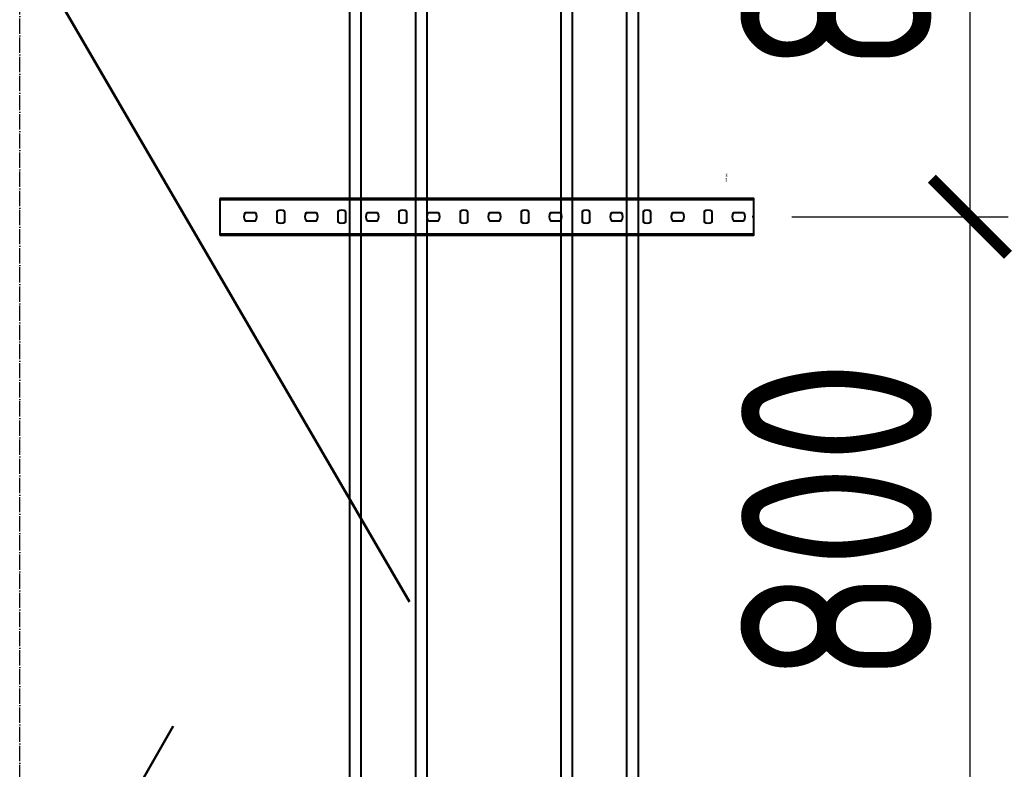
# Model space of a CAD drawing. Header units: millimetres. Extents: x -42533 to 645315, y 3457 to 82611.
# Drawn here: x 150339 to 151640, y 65561 to 66544 of the extents above; entities that cross this region are included whole.
import ezdxf
from ezdxf.enums import TextEntityAlignment as Align

# ---------------------------------------------------------------- set-up
doc = ezdxf.new("R2018")
doc.units = ezdxf.units.MM
doc.linetypes.add('ADSK_Линия сетки', pattern=[25, 20, -2.5, 0, -2.5])
for name, color, linetype in [('00_00_потолок_Панели из стали', 7, 'Continuous'), ('ЭОМ_Лотки авар.', 1, 'Continuous'), ('ЭОМ_Лотки рабочие', 5, 'Continuous')]:
    doc.layers.add(name, color=color, linetype=linetype)
for name, color, linetype, lineweight in [('Двери', 7, 'Continuous', 9), ('Оси', 253, 'Continuous', 9), ('ШТРИХОВКА', 252, 'Continuous', 15)]:
    doc.layers.add(name, color=color, linetype=linetype, lineweight=lineweight)
doc.styles.get("Standard").update_dxf_attribs({"font": 'arial.ttf'})
doc.styles.add('М2', font='isocpeur.ttf', dxfattribs={"width": 0.8})
doc.dimstyles.new('М2-100', dxfattribs={"dimtxt": 250, "dimasz": 100, "dimexe": 50, "dimexo": 50, "dimgap": 50, "dimtad": 1, "dimdec": 0, "dimzin": 1, "dimtxsty": 'М2', "dimblk": 'ARCHTICK', "dimcen": 2.5, "dimdle": 50, "dimclre": 256, "dimclrt": 256, "dimadec": 0, "dimazin": 0, "dimtfac": 1, "dimtdec": 0, "dimtix": 1, "dimtmove": 1, "dimatfit": 3, "dimldrblk": 'NONE', "dimfxl": 1, "dimtolj": 1, "dimlwd": 9, "dimlwe": 9, "dimarcsym": 1})

# ---------------------------------------------------------------- blocks, each defined once
blk = doc.blocks.new('План 2 этажа')
at = {"layer": 'Двери', "color": 8, "lineweight": 30}
for p, q in [((736.765, 35414.907), (1196.631, 34623.865)), ((740.38, 34204.913), (887.116, 34460.83))]:
    blk.add_line(p, q, dxfattribs=at)
at = {"layer": 'Оси', "color": 8, "linetype": 'ADSK_Линия сетки'}
blk.add_line((685.923, -4690.674), (685.923, 44561.698), dxfattribs=at)
blk = doc.blocks.new('*U375')
at = {"color": 0, "linetype": 'Continuous', "lineweight": 25}
for p, q in [((-35.8, -17084.8), (-35.8, -5)), ((35.8, -17084.8), (35.8, -5))]:
    blk.add_line(p, q, dxfattribs=at)
blk.add_lwpolyline([(50.8, -17084.8), (50.8, 0), (-50.8, 0), (-50.8, -17084.8)], close=True, dxfattribs=at)
at = {"color": 0, "flags": 9}
for tag, p in [('АРТИКУЛ', (-59.7, -11.8)), ('НАИМЕНОВАНИЕ', (-59.1, -7)), ('ПРИМЕЧАНИЕ', (-58.8, -17.3))]:
    blk.add_attdef(tag, text='', height=2.5, dxfattribs=at).set_placement(p, align=Align.TOP_LEFT)
at = {"color": 0, "lineweight": 30, "flags": 104}
for tag, p in [('ВЫСОТА', (-59.6, -20.9)), ('ШИРИНА', (-58.9, -25.1)), ('ДЛИНА', (-59.5, -36.1)), ('ТОЛЩИНА', (-59, -31))]:
    blk.add_attdef(tag, text='', height=2.5, dxfattribs=at).set_placement(p, align=Align.TOP_LEFT)
blk = doc.blocks.new('*U376')
at = {"color": 0, "linetype": 'Continuous', "lineweight": 25}
for p, q in [((-35.8, -16595.2), (-35.8, -5)), ((35.8, -16595.2), (35.8, -5))]:
    blk.add_line(p, q, dxfattribs=at)
blk.add_lwpolyline([(50.8, -16595.2), (50.8, 0), (-50.8, 0), (-50.8, -16595.2)], close=True, dxfattribs=at)
at = {"color": 0, "flags": 9}
for tag, p in [('АРТИКУЛ', (-59.7, -11.8)), ('НАИМЕНОВАНИЕ', (-59.1, -7)), ('ПРИМЕЧАНИЕ', (-58.8, -17.3))]:
    blk.add_attdef(tag, text='', height=2.5, dxfattribs=at).set_placement(p, align=Align.TOP_LEFT)
at = {"color": 0, "lineweight": 30, "flags": 104}
for tag, p in [('ВЫСОТА', (-59.6, -20.9)), ('ШИРИНА', (-58.9, -25.1)), ('ДЛИНА', (-59.5, -36.1)), ('ТОЛЩИНА', (-59, -31))]:
    blk.add_attdef(tag, text='', height=2.5, dxfattribs=at).set_placement(p, align=Align.TOP_LEFT)
blk = doc.blocks.new('*U45')
at = {"color": 0, "linetype": 'ByBlock', "lineweight": -2}
for points in [[(24, -700), (24, 0), (-24, 0), (-24, -700)], [(-22.5, -700), (-22.5, 0)], [(22.5, -700), (22.5, 0)], [(-24, -700), (24, -700)]]:
    blk.add_lwpolyline(points, dxfattribs=at)
at = {"color": 254, "transparency": 33554483}
blk.add_lwpolyline([(0, 0.7), (0, -2.2)], dxfattribs=at)
at = {"color": 0, "linetype": 'ByBlock', "lineweight": -2}
for points in [[(-5.2, -13.3), (-5.2, -26.7, 0.345739), (5.2, -26.7), (5.2, -13.3, 0.345739)], [(-6.7, -54.8, 0.345739), (-6.7, -65.2), (6.7, -65.2, 0.345739), (6.7, -54.8)], [(-5.2, -93.3), (-5.2, -106.7, 0.345739), (5.2, -106.7), (5.2, -93.3, 0.345739)], [(-6.7, -134.8, 0.345739), (-6.7, -145.2), (6.7, -145.2, 0.345739), (6.7, -134.8)], [(-5.2, -173.3), (-5.2, -186.7, 0.345739), (5.2, -186.7), (5.2, -173.3, 0.345739)], [(-6.7, -214.8, 0.345739), (-6.7, -225.2), (6.7, -225.2, 0.345739), (6.7, -214.8)], [(-5.2, -253.3), (-5.2, -266.7, 0.345739), (5.2, -266.7), (5.2, -253.3, 0.345739)], [(-6.7, -294.8, 0.345739), (-6.7, -305.2), (6.7, -305.2, 0.345739), (6.7, -294.8)], [(-5.2, -333.3), (-5.2, -346.7, 0.345739), (5.2, -346.7), (5.2, -333.3, 0.345739)], [(-6.7, -374.8, 0.345739), (-6.7, -385.2), (6.7, -385.2, 0.345739), (6.7, -374.8)], [(-5.2, -413.3), (-5.2, -426.7, 0.345739), (5.2, -426.7), (5.2, -413.3, 0.345739)], [(-6.7, -454.8, 0.345739), (-6.7, -465.2), (6.7, -465.2, 0.345739), (6.7, -454.8)], [(-5.2, -493.3), (-5.2, -506.7, 0.345739), (5.2, -506.7), (5.2, -493.3, 0.345739)], [(-6.7, -534.8, 0.345739), (-6.7, -545.2), (6.7, -545.2, 0.345739), (6.7, -534.8)], [(-5.2, -573.3), (-5.2, -586.7, 0.345739), (5.2, -586.7), (5.2, -573.3, 0.345739)], [(-6.7, -614.8, 0.345739), (-6.7, -625.2), (6.7, -625.2, 0.345739), (6.7, -614.8)], [(-5.2, -653.3), (-5.2, -666.7, 0.345739), (5.2, -666.7), (5.2, -653.3, 0.345739)]]:
    blk.add_lwpolyline(points, format="xyb", close=True, dxfattribs=at)
at = {"flags": 9}
for tag, p in [('АРТИКУЛ', (-58.9, -24.5)), ('НАИМЕНОВАНИЕ', (-58.2, -19.4)), ('ПРИМЕЧАНИЕ', (-58.3, -30.8))]:
    blk.add_attdef(tag, p, '', height=2.5, dxfattribs=at)
at = {"lineweight": 30, "flags": 104}
blk.add_attdef('ДЛИНА', text='', height=2.5, dxfattribs=at).set_placement((-57.7, -34.6), align=Align.TOP_LEFT)
blk = doc.blocks.new('_ArchTick')
at = {"color": 0, "linetype": 'ByBlock', "lineweight": 70, "const_width": 0.15}
blk.add_lwpolyline([(-0.5, -0.5), (0.5, 0.5)], dxfattribs=at)
blk = doc.blocks.new('*D560')
at = {"layer": '00_00_потолок_Панели из стали', "color": 0, "lineweight": 9, "transparency": 16777216}
blk.add_line((151585, 67136), (151585, 66235.8), dxfattribs=at)
at = {"layer": '00_00_потолок_Панели из стали', "lineweight": 9, "transparency": 16777216}
for p, q in [((151429.3, 67086), (151635, 67086)), ((151351.6, 66285.8), (151635, 66285.8))]:
    blk.add_line(p, q, dxfattribs=at)
at = {"layer": 'Defpoints', "color": 0, "transparency": 16777216}
for p in [(151379.3, 67086), (151301.6, 66285.8), (151585, 66285.8)]:
    blk.add_point(p, dxfattribs=at)
at = {"layer": '00_00_потолок_Панели из стали', "color": 0, "lineweight": 9, "transparency": 16777216, "xscale": 100, "yscale": 100, "zscale": 100}
for p, rotation in [((151585, 67086), 90), ((151585, 66285.8), 270)]:
    blk.add_blockref('_ArchTick', p, dxfattribs=dict(at, rotation=rotation))
at = {"layer": '00_00_потолок_Панели из стали', "transparency": 16777216, "insert": (151410, 66685.9), "char_height": 250, "attachment_point": 5, "rotation": 90, "style": 'М2'}
blk.add_mtext('\\A1;800', dxfattribs=at)
blk = doc.blocks.new('_None')
blk = doc.blocks.new('*D561')
at = {"layer": '00_00_потолок_Панели из стали', "color": 0, "lineweight": 9, "transparency": 16777216}
blk.add_line((151585, 66335.8), (151585, 65435.6), dxfattribs=at)
at = {"layer": '00_00_потолок_Панели из стали', "lineweight": 9, "transparency": 16777216}
for p, q in [((151429.3, 66285.8), (151635, 66285.8)), ((151351.6, 65485.6), (151635, 65485.6))]:
    blk.add_line(p, q, dxfattribs=at)
at = {"layer": 'Defpoints', "color": 0, "transparency": 16777216}
for p in [(151379.3, 66285.8), (151301.6, 65485.6), (151585, 65485.6)]:
    blk.add_point(p, dxfattribs=at)
at = {"layer": '00_00_потолок_Панели из стали', "color": 0, "lineweight": 9, "transparency": 16777216, "xscale": 100, "yscale": 100, "zscale": 100}
for p, rotation in [((151585, 66285.8), 90), ((151585, 65485.6), 270)]:
    blk.add_blockref('_ArchTick', p, dxfattribs=dict(at, rotation=rotation))
at = {"layer": '00_00_потолок_Панели из стали', "transparency": 16777216, "insert": (151410, 65885.7), "char_height": 250, "attachment_point": 5, "rotation": 90, "style": 'М2'}
blk.add_mtext('\\A1;800', dxfattribs=at)

msp = doc.modelspace()

# ---------------------------------------------------------------- block references
at = {"layer": 'ШТРИХОВКА'}
msp.add_blockref('План 2 этажа', (149653.4, 31156.8), dxfattribs=at)

# ---------------------------------------------------------------- next in the draw order: block references
at = {"layer": 'ЭОМ_Лотки авар.', "color": 1}
msp.add_blockref('*U376', (151099.5, 68032.4), dxfattribs=at)
at = {"layer": 'ЭОМ_Лотки рабочие'}
msp.add_blockref('*U375', (150822.5, 68032.4), dxfattribs=at)
ref = msp.add_blockref('*U45', (151301.6, 66285.8), dxfattribs=dict(at, rotation=270))
lines = msp.add_mtext('700 мм', dxfattribs={"layer": '0', "insert": (151267, 66343.5), "char_height": 2.5, "attachment_point": 1, "rotation": 270})
ref.add_attrib('ДЛИНА', '', (151267, 66343.5), dxfattribs={"flags": 2}).embed_mtext(lines)

# ---------------------------------------------------------------- next in the draw order: dimensions: what is measured, and where the dimension line sits
at = {"layer": '00_00_потолок_Панели из стали'}
for base, p1, p2, picture, middle in [((151585, 66285.8), (151379.3, 67086), (151301.6, 66285.8), '*D560', (151410, 66685.9)), ((151585, 65485.6), (151379.3, 66285.8), (151301.6, 65485.6), '*D561', (151410, 65885.7))]:
    dim = msp.add_linear_dim(base=base, p1=p1, p2=p2, angle=90, dimstyle='М2-100', dxfattribs=at)
    dim.commit()
    dim.dimension.update_dxf_attribs({"geometry": picture, "text_midpoint": middle})

doc.saveas('drawing.dxf')
